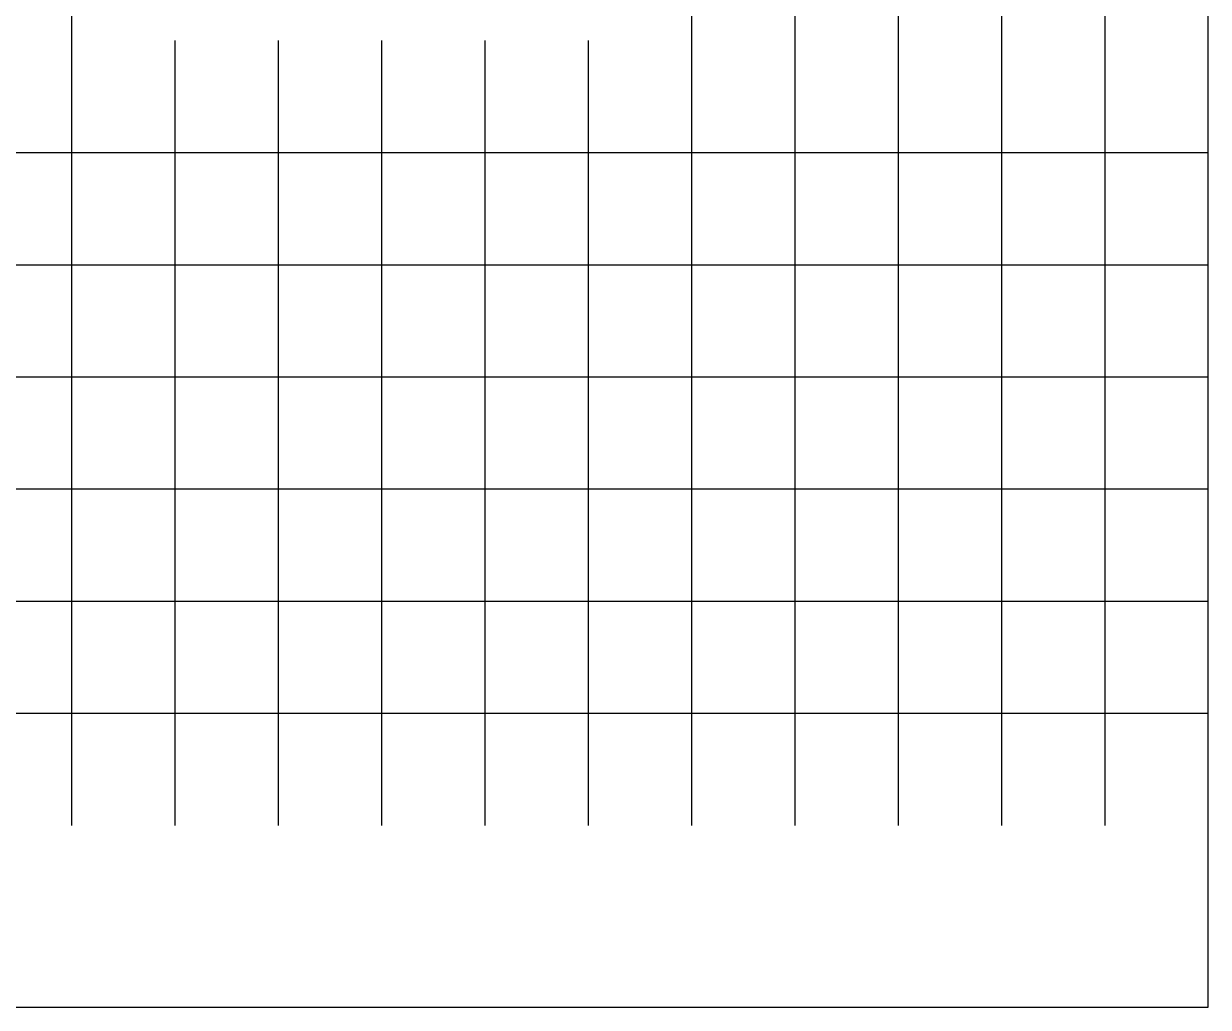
# Model space of a CAD drawing. Extents: x 0 to 304, y 0 to 158.
# Drawn here: x 67.2 to 134.2, y 0.2 to 55.9 of the extents above; entities that cross this region are included whole.
import ezdxf

# ---------------------------------------------------------------- set-up
doc = ezdxf.new("R2010")
doc.units = 0

msp = doc.modelspace()

# ---------------------------------------------------------------- linework, layer by layer
at = {"layer": '2xDUENQ T450SP30'}
for p, q in [((64.95, 48.65, 4.8), (69, 48.65, 4.8)), ((64.95, 48.65, 9.6), (69, 48.65, 9.6)), ((76.65, 48.65, 4.8), (80.7, 48.65, 4.8)), ((76.65, 48.65, 9.6), (80.7, 48.65, 9.6)), ((88.35, 48.65, 4.8), (92.4, 48.65, 4.8)), ((88.35, 48.65, 9.6), (92.4, 48.65, 9.6)), ((100.05, 48.65, 4.8), (104.1, 48.65, 4.8)), ((100.05, 48.65, 9.6), (104.1, 48.65, 9.6)), ((111.75, 48.65, 4.8), (115.8, 48.65, 4.8)), ((111.75, 48.65, 9.6), (115.8, 48.65, 9.6)), ((123.45, 48.65, 4.8), (127.5, 48.65, 4.8)), ((123.45, 48.65, 9.6), (127.5, 48.65, 9.6)), ((64.95, 42.3, 4.8), (69, 42.3, 4.8)), ((64.95, 42.3, 9.6), (69, 42.3, 9.6)), ((76.65, 42.3, 4.8), (80.7, 42.3, 4.8)), ((76.65, 42.3, 9.6), (80.7, 42.3, 9.6)), ((88.35, 42.3, 4.8), (92.4, 42.3, 4.8)), ((88.35, 42.3, 9.6), (92.4, 42.3, 9.6)), ((100.05, 42.3, 4.8), (104.1, 42.3, 4.8)), ((100.05, 42.3, 9.6), (104.1, 42.3, 9.6)), ((111.75, 42.3, 4.8), (115.8, 42.3, 4.8)), ((111.75, 42.3, 9.6), (115.8, 42.3, 9.6)), ((123.45, 42.3, 4.8), (127.5, 42.3, 4.8)), ((123.45, 42.3, 9.6), (127.5, 42.3, 9.6)), ((64.95, 35.95, 4.8), (69, 35.95, 4.8)), ((64.95, 35.95, 9.6), (69, 35.95, 9.6)), ((76.65, 35.95, 4.8), (80.7, 35.95, 4.8)), ((76.65, 35.95, 9.6), (80.7, 35.95, 9.6)), ((88.35, 35.95, 4.8), (92.4, 35.95, 4.8)), ((88.35, 35.95, 9.6), (92.4, 35.95, 9.6)), ((100.05, 35.95, 4.8), (104.1, 35.95, 4.8)), ((100.05, 35.95, 9.6), (104.1, 35.95, 9.6)), ((111.75, 35.95, 4.8), (115.8, 35.95, 4.8)), ((111.75, 35.95, 9.6), (115.8, 35.95, 9.6)), ((123.45, 35.95, 4.8), (127.5, 35.95, 4.8)), ((123.45, 35.95, 9.6), (127.5, 35.95, 9.6)), ((64.95, 29.6, 4.8), (69, 29.6, 4.8)), ((64.95, 29.6, 9.6), (69, 29.6, 9.6)), ((76.65, 29.6, 4.8), (80.7, 29.6, 4.8)), ((76.65, 29.6, 9.6), (80.7, 29.6, 9.6)), ((88.35, 29.6, 4.8), (92.4, 29.6, 4.8)), ((88.35, 29.6, 9.6), (92.4, 29.6, 9.6)), ((100.05, 29.6, 4.8), (104.1, 29.6, 4.8)), ((100.05, 29.6, 9.6), (104.1, 29.6, 9.6)), ((111.75, 29.6, 4.8), (115.8, 29.6, 4.8)), ((111.75, 29.6, 9.6), (115.8, 29.6, 9.6)), ((123.45, 29.6, 4.8), (127.5, 29.6, 4.8)), ((123.45, 29.6, 9.6), (127.5, 29.6, 9.6)), ((64.95, 23.25, 4.8), (69, 23.25, 4.8)), ((64.95, 23.25, 9.6), (69, 23.25, 9.6)), ((76.65, 23.25, 4.8), (80.7, 23.25, 4.8)), ((76.65, 23.25, 9.6), (80.7, 23.25, 9.6)), ((88.35, 23.25, 4.8), (92.4, 23.25, 4.8)), ((88.35, 23.25, 9.6), (92.4, 23.25, 9.6)), ((100.05, 23.25, 4.8), (104.1, 23.25, 4.8)), ((100.05, 23.25, 9.6), (104.1, 23.25, 9.6)), ((111.75, 23.25, 4.8), (115.8, 23.25, 4.8)), ((111.75, 23.25, 9.6), (115.8, 23.25, 9.6)), ((123.45, 23.25, 4.8), (127.5, 23.25, 4.8)), ((123.45, 23.25, 9.6), (127.5, 23.25, 9.6)), ((64.95, 16.9, 4.8), (69, 16.9, 4.8)), ((64.95, 16.9, 9.6), (69, 16.9, 9.6)), ((76.65, 16.9, 4.8), (80.7, 16.9, 4.8)), ((76.65, 16.9, 9.6), (80.7, 16.9, 9.6)), ((88.35, 16.9, 4.8), (92.4, 16.9, 4.8)), ((88.35, 16.9, 9.6), (92.4, 16.9, 9.6)), ((100.05, 16.9, 4.8), (104.1, 16.9, 4.8)), ((100.05, 16.9, 9.6), (104.1, 16.9, 9.6)), ((111.75, 16.9, 4.8), (115.8, 16.9, 4.8)), ((111.75, 16.9, 9.6), (115.8, 16.9, 9.6)), ((123.45, 16.9, 4.8), (127.5, 16.9, 4.8)), ((123.45, 16.9, 9.6), (127.5, 16.9, 9.6))]:
    msp.add_line(p, q, dxfattribs=at)
at = {"layer": '2xDUENQ T450SP50'}
for p, q in [((69, 48.65, 4.8), (69.9, 48.65, 4.8)), ((69, 48.65, 9.6), (69.9, 48.65, 9.6)), ((69.9, 48.65, 4.8), (75.75, 48.65, 4.8)), ((69.9, 48.65, 9.6), (75.75, 48.65, 9.6)), ((75.75, 48.65, 4.8), (76.65, 48.65, 4.8)), ((75.75, 48.65, 9.6), (76.65, 48.65, 9.6)), ((80.7, 48.65, 4.8), (81.6, 48.65, 4.8)), ((80.7, 48.65, 9.6), (81.6, 48.65, 9.6)), ((81.6, 48.65, 4.8), (87.45, 48.65, 4.8)), ((81.6, 48.65, 9.6), (87.45, 48.65, 9.6)), ((87.45, 48.65, 4.8), (88.35, 48.65, 4.8)), ((87.45, 48.65, 9.6), (88.35, 48.65, 9.6)), ((92.4, 48.65, 4.8), (93.3, 48.65, 4.8)), ((92.4, 48.65, 9.6), (93.3, 48.65, 9.6)), ((93.3, 48.65, 4.8), (99.15, 48.65, 4.8)), ((93.3, 48.65, 9.6), (99.15, 48.65, 9.6)), ((99.15, 48.65, 4.8), (100.05, 48.65, 4.8)), ((99.15, 48.65, 9.6), (100.05, 48.65, 9.6)), ((104.1, 48.65, 4.8), (105, 48.65, 4.8)), ((104.1, 48.65, 9.6), (105, 48.65, 9.6)), ((105, 48.65, 4.8), (110.85, 48.65, 4.8)), ((105, 48.65, 9.6), (110.85, 48.65, 9.6)), ((110.85, 48.65, 4.8), (111.75, 48.65, 4.8)), ((110.85, 48.65, 9.6), (111.75, 48.65, 9.6)), ((115.8, 48.65, 4.8), (116.7, 48.65, 4.8)), ((115.8, 48.65, 9.6), (116.7, 48.65, 9.6)), ((116.7, 48.65, 4.8), (122.55, 48.65, 4.8)), ((116.7, 48.65, 9.6), (122.55, 48.65, 9.6)), ((122.55, 48.65, 4.8), (123.45, 48.65, 4.8)), ((122.55, 48.65, 9.6), (123.45, 48.65, 9.6)), ((127.5, 48.65, 4.8), (128.4, 48.65, 4.8)), ((127.5, 48.65, 9.6), (128.4, 48.65, 9.6)), ((128.4, 48.65, 4.8), (134.25, 48.65, 4.8)), ((128.4, 48.65, 9.6), (134.25, 48.65, 9.6)), ((69, 42.3, 4.8), (69.9, 42.3, 4.8)), ((69, 42.3, 9.6), (69.9, 42.3, 9.6)), ((69.9, 42.3, 4.8), (75.75, 42.3, 4.8)), ((69.9, 42.3, 9.6), (75.75, 42.3, 9.6)), ((75.75, 42.3, 4.8), (76.65, 42.3, 4.8)), ((75.75, 42.3, 9.6), (76.65, 42.3, 9.6)), ((80.7, 42.3, 4.8), (81.6, 42.3, 4.8)), ((80.7, 42.3, 9.6), (81.6, 42.3, 9.6)), ((81.6, 42.3, 4.8), (87.45, 42.3, 4.8)), ((81.6, 42.3, 9.6), (87.45, 42.3, 9.6)), ((87.45, 42.3, 4.8), (88.35, 42.3, 4.8)), ((87.45, 42.3, 9.6), (88.35, 42.3, 9.6)), ((92.4, 42.3, 4.8), (93.3, 42.3, 4.8)), ((92.4, 42.3, 9.6), (93.3, 42.3, 9.6)), ((93.3, 42.3, 4.8), (99.15, 42.3, 4.8)), ((93.3, 42.3, 9.6), (99.15, 42.3, 9.6)), ((99.15, 42.3, 4.8), (100.05, 42.3, 4.8)), ((99.15, 42.3, 9.6), (100.05, 42.3, 9.6)), ((104.1, 42.3, 4.8), (105, 42.3, 4.8)), ((104.1, 42.3, 9.6), (105, 42.3, 9.6)), ((105, 42.3, 4.8), (110.85, 42.3, 4.8)), ((105, 42.3, 9.6), (110.85, 42.3, 9.6)), ((110.85, 42.3, 4.8), (111.75, 42.3, 4.8)), ((110.85, 42.3, 9.6), (111.75, 42.3, 9.6)), ((115.8, 42.3, 4.8), (116.7, 42.3, 4.8)), ((115.8, 42.3, 9.6), (116.7, 42.3, 9.6)), ((116.7, 42.3, 4.8), (122.55, 42.3, 4.8)), ((116.7, 42.3, 9.6), (122.55, 42.3, 9.6)), ((122.55, 42.3, 4.8), (123.45, 42.3, 4.8)), ((122.55, 42.3, 9.6), (123.45, 42.3, 9.6)), ((127.5, 42.3, 4.8), (128.4, 42.3, 4.8)), ((127.5, 42.3, 9.6), (128.4, 42.3, 9.6)), ((128.4, 42.3, 4.8), (134.25, 42.3, 4.8)), ((128.4, 42.3, 9.6), (134.25, 42.3, 9.6)), ((69, 35.95, 4.8), (69.9, 35.95, 4.8)), ((69, 35.95, 9.6), (69.9, 35.95, 9.6)), ((69.9, 35.95, 4.8), (75.75, 35.95, 4.8)), ((69.9, 35.95, 9.6), (75.75, 35.95, 9.6)), ((75.75, 35.95, 4.8), (76.65, 35.95, 4.8)), ((75.75, 35.95, 9.6), (76.65, 35.95, 9.6)), ((80.7, 35.95, 4.8), (81.6, 35.95, 4.8)), ((80.7, 35.95, 9.6), (81.6, 35.95, 9.6)), ((81.6, 35.95, 4.8), (87.45, 35.95, 4.8)), ((81.6, 35.95, 9.6), (87.45, 35.95, 9.6)), ((87.45, 35.95, 4.8), (88.35, 35.95, 4.8)), ((87.45, 35.95, 9.6), (88.35, 35.95, 9.6)), ((92.4, 35.95, 4.8), (93.3, 35.95, 4.8)), ((92.4, 35.95, 9.6), (93.3, 35.95, 9.6)), ((93.3, 35.95, 4.8), (99.15, 35.95, 4.8)), ((93.3, 35.95, 9.6), (99.15, 35.95, 9.6)), ((99.15, 35.95, 4.8), (100.05, 35.95, 4.8)), ((99.15, 35.95, 9.6), (100.05, 35.95, 9.6)), ((104.1, 35.95, 4.8), (105, 35.95, 4.8)), ((104.1, 35.95, 9.6), (105, 35.95, 9.6)), ((105, 35.95, 4.8), (110.85, 35.95, 4.8)), ((105, 35.95, 9.6), (110.85, 35.95, 9.6)), ((110.85, 35.95, 4.8), (111.75, 35.95, 4.8)), ((110.85, 35.95, 9.6), (111.75, 35.95, 9.6)), ((115.8, 35.95, 4.8), (116.7, 35.95, 4.8)), ((115.8, 35.95, 9.6), (116.7, 35.95, 9.6)), ((116.7, 35.95, 4.8), (122.55, 35.95, 4.8)), ((116.7, 35.95, 9.6), (122.55, 35.95, 9.6)), ((122.55, 35.95, 4.8), (123.45, 35.95, 4.8)), ((122.55, 35.95, 9.6), (123.45, 35.95, 9.6)), ((127.5, 35.95, 4.8), (128.4, 35.95, 4.8)), ((127.5, 35.95, 9.6), (128.4, 35.95, 9.6)), ((128.4, 35.95, 4.8), (134.25, 35.95, 4.8)), ((128.4, 35.95, 9.6), (134.25, 35.95, 9.6)), ((69, 29.6, 4.8), (69.9, 29.6, 4.8)), ((69, 29.6, 9.6), (69.9, 29.6, 9.6)), ((69.9, 29.6, 4.8), (75.75, 29.6, 4.8)), ((69.9, 29.6, 9.6), (75.75, 29.6, 9.6)), ((75.75, 29.6, 4.8), (76.65, 29.6, 4.8)), ((75.75, 29.6, 9.6), (76.65, 29.6, 9.6)), ((80.7, 29.6, 4.8), (81.6, 29.6, 4.8)), ((80.7, 29.6, 9.6), (81.6, 29.6, 9.6)), ((81.6, 29.6, 4.8), (87.45, 29.6, 4.8)), ((81.6, 29.6, 9.6), (87.45, 29.6, 9.6)), ((87.45, 29.6, 4.8), (88.35, 29.6, 4.8)), ((87.45, 29.6, 9.6), (88.35, 29.6, 9.6)), ((92.4, 29.6, 4.8), (93.3, 29.6, 4.8)), ((92.4, 29.6, 9.6), (93.3, 29.6, 9.6)), ((93.3, 29.6, 4.8), (99.15, 29.6, 4.8)), ((93.3, 29.6, 9.6), (99.15, 29.6, 9.6)), ((99.15, 29.6, 4.8), (100.05, 29.6, 4.8)), ((99.15, 29.6, 9.6), (100.05, 29.6, 9.6)), ((104.1, 29.6, 4.8), (105, 29.6, 4.8)), ((104.1, 29.6, 9.6), (105, 29.6, 9.6)), ((105, 29.6, 4.8), (110.85, 29.6, 4.8)), ((105, 29.6, 9.6), (110.85, 29.6, 9.6)), ((110.85, 29.6, 4.8), (111.75, 29.6, 4.8)), ((110.85, 29.6, 9.6), (111.75, 29.6, 9.6)), ((115.8, 29.6, 4.8), (116.7, 29.6, 4.8)), ((115.8, 29.6, 9.6), (116.7, 29.6, 9.6)), ((116.7, 29.6, 4.8), (122.55, 29.6, 4.8)), ((116.7, 29.6, 9.6), (122.55, 29.6, 9.6)), ((122.55, 29.6, 4.8), (123.45, 29.6, 4.8)), ((122.55, 29.6, 9.6), (123.45, 29.6, 9.6)), ((127.5, 29.6, 4.8), (128.4, 29.6, 4.8)), ((127.5, 29.6, 9.6), (128.4, 29.6, 9.6)), ((128.4, 29.6, 4.8), (134.25, 29.6, 4.8)), ((128.4, 29.6, 9.6), (134.25, 29.6, 9.6)), ((69, 23.25, 4.8), (69.9, 23.25, 4.8)), ((69, 23.25, 9.6), (69.9, 23.25, 9.6)), ((69.9, 23.25, 4.8), (75.75, 23.25, 4.8)), ((69.9, 23.25, 9.6), (75.75, 23.25, 9.6)), ((75.75, 23.25, 4.8), (76.65, 23.25, 4.8)), ((75.75, 23.25, 9.6), (76.65, 23.25, 9.6)), ((80.7, 23.25, 4.8), (81.6, 23.25, 4.8)), ((80.7, 23.25, 9.6), (81.6, 23.25, 9.6)), ((81.6, 23.25, 4.8), (87.45, 23.25, 4.8)), ((81.6, 23.25, 9.6), (87.45, 23.25, 9.6)), ((87.45, 23.25, 4.8), (88.35, 23.25, 4.8)), ((87.45, 23.25, 9.6), (88.35, 23.25, 9.6)), ((92.4, 23.25, 4.8), (93.3, 23.25, 4.8)), ((92.4, 23.25, 9.6), (93.3, 23.25, 9.6)), ((93.3, 23.25, 4.8), (99.15, 23.25, 4.8)), ((93.3, 23.25, 9.6), (99.15, 23.25, 9.6)), ((99.15, 23.25, 4.8), (100.05, 23.25, 4.8)), ((99.15, 23.25, 9.6), (100.05, 23.25, 9.6)), ((104.1, 23.25, 4.8), (105, 23.25, 4.8)), ((104.1, 23.25, 9.6), (105, 23.25, 9.6)), ((105, 23.25, 4.8), (110.85, 23.25, 4.8)), ((105, 23.25, 9.6), (110.85, 23.25, 9.6)), ((110.85, 23.25, 4.8), (111.75, 23.25, 4.8)), ((110.85, 23.25, 9.6), (111.75, 23.25, 9.6)), ((115.8, 23.25, 4.8), (116.7, 23.25, 4.8)), ((115.8, 23.25, 9.6), (116.7, 23.25, 9.6)), ((116.7, 23.25, 4.8), (122.55, 23.25, 4.8)), ((116.7, 23.25, 9.6), (122.55, 23.25, 9.6)), ((122.55, 23.25, 4.8), (123.45, 23.25, 4.8)), ((122.55, 23.25, 9.6), (123.45, 23.25, 9.6)), ((127.5, 23.25, 4.8), (128.4, 23.25, 4.8)), ((127.5, 23.25, 9.6), (128.4, 23.25, 9.6)), ((128.4, 23.25, 4.8), (134.25, 23.25, 4.8)), ((128.4, 23.25, 9.6), (134.25, 23.25, 9.6)), ((69, 16.9, 4.8), (69.9, 16.9, 4.8)), ((69, 16.9, 9.6), (69.9, 16.9, 9.6)), ((69.9, 16.9, 4.8), (75.75, 16.9, 4.8)), ((69.9, 16.9, 9.6), (75.75, 16.9, 9.6)), ((75.75, 16.9, 4.8), (76.65, 16.9, 4.8)), ((75.75, 16.9, 9.6), (76.65, 16.9, 9.6)), ((80.7, 16.9, 4.8), (81.6, 16.9, 4.8)), ((80.7, 16.9, 9.6), (81.6, 16.9, 9.6)), ((81.6, 16.9, 4.8), (87.45, 16.9, 4.8)), ((81.6, 16.9, 9.6), (87.45, 16.9, 9.6)), ((87.45, 16.9, 4.8), (88.35, 16.9, 4.8)), ((87.45, 16.9, 9.6), (88.35, 16.9, 9.6)), ((92.4, 16.9, 4.8), (93.3, 16.9, 4.8)), ((92.4, 16.9, 9.6), (93.3, 16.9, 9.6)), ((93.3, 16.9, 4.8), (99.15, 16.9, 4.8)), ((93.3, 16.9, 9.6), (99.15, 16.9, 9.6)), ((99.15, 16.9, 4.8), (100.05, 16.9, 4.8)), ((99.15, 16.9, 9.6), (100.05, 16.9, 9.6)), ((104.1, 16.9, 4.8), (105, 16.9, 4.8)), ((104.1, 16.9, 9.6), (105, 16.9, 9.6)), ((105, 16.9, 4.8), (110.85, 16.9, 4.8)), ((105, 16.9, 9.6), (110.85, 16.9, 9.6)), ((110.85, 16.9, 4.8), (111.75, 16.9, 4.8)), ((110.85, 16.9, 9.6), (111.75, 16.9, 9.6)), ((115.8, 16.9, 4.8), (116.7, 16.9, 4.8)), ((115.8, 16.9, 9.6), (116.7, 16.9, 9.6)), ((116.7, 16.9, 4.8), (122.55, 16.9, 4.8)), ((116.7, 16.9, 9.6), (122.55, 16.9, 9.6)), ((122.55, 16.9, 4.8), (123.45, 16.9, 4.8)), ((122.55, 16.9, 9.6), (123.45, 16.9, 9.6)), ((127.5, 16.9, 4.8), (128.4, 16.9, 4.8)), ((127.5, 16.9, 9.6), (128.4, 16.9, 9.6)), ((128.4, 16.9, 4.8), (134.25, 16.9, 4.8)), ((128.4, 16.9, 9.6), (134.25, 16.9, 9.6))]:
    msp.add_line(p, q, dxfattribs=at)
at = {"layer": 'DUENQ T250SP40'}
for p, q in [((69.9, 61.35, 4.8), (69.9, 55, 4.8)), ((69.9, 61.35, 9.6), (69.9, 55, 9.6)), ((105, 61.35, 4.8), (105, 55, 4.8)), ((105, 61.35, 9.6), (105, 55, 9.6)), ((110.85, 61.35, 4.8), (110.85, 55, 4.8)), ((110.85, 61.35, 9.6), (110.85, 55, 9.6)), ((116.7, 61.35, 4.8), (116.7, 55, 4.8)), ((116.7, 61.35, 9.6), (116.7, 55, 9.6)), ((122.55, 61.35, 4.8), (122.55, 55, 4.8)), ((122.55, 61.35, 9.6), (122.55, 55, 9.6)), ((128.4, 61.35, 4.8), (128.4, 55, 4.8)), ((128.4, 61.35, 9.6), (128.4, 55, 9.6)), ((69.9, 55, 4.8), (69.9, 48.65, 4.8)), ((69.9, 55, 9.6), (69.9, 48.65, 9.6)), ((75.75, 55, 4.8), (75.75, 48.65, 4.8)), ((75.75, 55, 9.6), (75.75, 48.65, 9.6)), ((81.6, 55, 4.8), (81.6, 48.65, 4.8)), ((81.6, 55, 9.6), (81.6, 48.65, 9.6)), ((87.45, 55, 4.8), (87.45, 48.65, 4.8)), ((87.45, 55, 9.6), (87.45, 48.65, 9.6)), ((93.3, 55, 4.8), (93.3, 48.65, 4.8)), ((93.3, 55, 9.6), (93.3, 48.65, 9.6)), ((99.15, 55, 4.8), (99.15, 48.65, 4.8)), ((99.15, 55, 9.6), (99.15, 48.65, 9.6)), ((105, 55, 4.8), (105, 48.65, 4.8)), ((105, 55, 9.6), (105, 48.65, 9.6)), ((110.85, 55, 4.8), (110.85, 48.65, 4.8)), ((110.85, 55, 9.6), (110.85, 48.65, 9.6)), ((116.7, 55, 4.8), (116.7, 48.65, 4.8)), ((116.7, 55, 9.6), (116.7, 48.65, 9.6)), ((122.55, 55, 4.8), (122.55, 48.65, 4.8)), ((122.55, 55, 9.6), (122.55, 48.65, 9.6)), ((128.4, 55, 4.8), (128.4, 48.65, 4.8)), ((128.4, 55, 9.6), (128.4, 48.65, 9.6)), ((69.9, 48.65, 4.8), (69.9, 42.3, 4.8)), ((69.9, 48.65, 9.6), (69.9, 42.3, 9.6)), ((75.75, 48.65, 4.8), (75.75, 42.3, 4.8)), ((75.75, 48.65, 9.6), (75.75, 42.3, 9.6)), ((81.6, 48.65, 4.8), (81.6, 42.3, 4.8)), ((81.6, 48.65, 9.6), (81.6, 42.3, 9.6)), ((87.45, 48.65, 4.8), (87.45, 42.3, 4.8)), ((87.45, 48.65, 9.6), (87.45, 42.3, 9.6)), ((93.3, 48.65, 4.8), (93.3, 42.3, 4.8)), ((93.3, 48.65, 9.6), (93.3, 42.3, 9.6)), ((99.15, 48.65, 4.8), (99.15, 42.3, 4.8)), ((99.15, 48.65, 9.6), (99.15, 42.3, 9.6)), ((105, 48.65, 4.8), (105, 42.3, 4.8)), ((105, 48.65, 9.6), (105, 42.3, 9.6)), ((110.85, 48.65, 4.8), (110.85, 42.3, 4.8)), ((110.85, 48.65, 9.6), (110.85, 42.3, 9.6)), ((116.7, 48.65, 4.8), (116.7, 42.3, 4.8)), ((116.7, 48.65, 9.6), (116.7, 42.3, 9.6)), ((122.55, 48.65, 4.8), (122.55, 42.3, 4.8)), ((122.55, 48.65, 9.6), (122.55, 42.3, 9.6)), ((128.4, 48.65, 4.8), (128.4, 42.3, 4.8)), ((128.4, 48.65, 9.6), (128.4, 42.3, 9.6)), ((69.9, 42.3, 4.8), (69.9, 35.95, 4.8)), ((69.9, 42.3, 9.6), (69.9, 35.95, 9.6)), ((75.75, 42.3, 4.8), (75.75, 35.95, 4.8)), ((75.75, 42.3, 9.6), (75.75, 35.95, 9.6)), ((81.6, 42.3, 4.8), (81.6, 35.95, 4.8)), ((81.6, 42.3, 9.6), (81.6, 35.95, 9.6)), ((87.45, 42.3, 4.8), (87.45, 35.95, 4.8)), ((87.45, 42.3, 9.6), (87.45, 35.95, 9.6)), ((93.3, 42.3, 4.8), (93.3, 35.95, 4.8)), ((93.3, 42.3, 9.6), (93.3, 35.95, 9.6)), ((99.15, 42.3, 4.8), (99.15, 35.95, 4.8)), ((99.15, 42.3, 9.6), (99.15, 35.95, 9.6)), ((105, 42.3, 4.8), (105, 35.95, 4.8)), ((105, 42.3, 9.6), (105, 35.95, 9.6)), ((110.85, 42.3, 4.8), (110.85, 35.95, 4.8)), ((110.85, 42.3, 9.6), (110.85, 35.95, 9.6)), ((116.7, 42.3, 4.8), (116.7, 35.95, 4.8)), ((116.7, 42.3, 9.6), (116.7, 35.95, 9.6)), ((122.55, 42.3, 4.8), (122.55, 35.95, 4.8)), ((122.55, 42.3, 9.6), (122.55, 35.95, 9.6)), ((128.4, 42.3, 4.8), (128.4, 35.95, 4.8)), ((128.4, 42.3, 9.6), (128.4, 35.95, 9.6)), ((69.9, 35.95, 4.8), (69.9, 29.6, 4.8)), ((69.9, 35.95, 9.6), (69.9, 29.6, 9.6)), ((75.75, 35.95, 4.8), (75.75, 29.6, 4.8)), ((75.75, 35.95, 9.6), (75.75, 29.6, 9.6)), ((81.6, 35.95, 4.8), (81.6, 29.6, 4.8)), ((81.6, 35.95, 9.6), (81.6, 29.6, 9.6)), ((87.45, 35.95, 4.8), (87.45, 29.6, 4.8)), ((87.45, 35.95, 9.6), (87.45, 29.6, 9.6)), ((93.3, 35.95, 4.8), (93.3, 29.6, 4.8)), ((93.3, 35.95, 9.6), (93.3, 29.6, 9.6)), ((99.15, 35.95, 4.8), (99.15, 29.6, 4.8)), ((99.15, 35.95, 9.6), (99.15, 29.6, 9.6)), ((105, 35.95, 4.8), (105, 29.6, 4.8)), ((105, 35.95, 9.6), (105, 29.6, 9.6)), ((110.85, 35.95, 4.8), (110.85, 29.6, 4.8)), ((110.85, 35.95, 9.6), (110.85, 29.6, 9.6)), ((116.7, 35.95, 4.8), (116.7, 29.6, 4.8)), ((116.7, 35.95, 9.6), (116.7, 29.6, 9.6)), ((122.55, 35.95, 4.8), (122.55, 29.6, 4.8)), ((122.55, 35.95, 9.6), (122.55, 29.6, 9.6)), ((128.4, 35.95, 4.8), (128.4, 29.6, 4.8)), ((128.4, 35.95, 9.6), (128.4, 29.6, 9.6)), ((69.9, 29.6, 4.8), (69.9, 23.25, 4.8)), ((69.9, 29.6, 9.6), (69.9, 23.25, 9.6)), ((75.75, 29.6, 4.8), (75.75, 23.25, 4.8)), ((75.75, 29.6, 9.6), (75.75, 23.25, 9.6)), ((81.6, 29.6, 4.8), (81.6, 23.25, 4.8)), ((81.6, 29.6, 9.6), (81.6, 23.25, 9.6)), ((87.45, 29.6, 4.8), (87.45, 23.25, 4.8)), ((87.45, 29.6, 9.6), (87.45, 23.25, 9.6)), ((93.3, 29.6, 4.8), (93.3, 23.25, 4.8)), ((93.3, 29.6, 9.6), (93.3, 23.25, 9.6)), ((99.15, 29.6, 4.8), (99.15, 23.25, 4.8)), ((99.15, 29.6, 9.6), (99.15, 23.25, 9.6)), ((105, 29.6, 4.8), (105, 23.25, 4.8)), ((105, 29.6, 9.6), (105, 23.25, 9.6)), ((110.85, 29.6, 4.8), (110.85, 23.25, 4.8)), ((110.85, 29.6, 9.6), (110.85, 23.25, 9.6)), ((116.7, 29.6, 4.8), (116.7, 23.25, 4.8)), ((116.7, 29.6, 9.6), (116.7, 23.25, 9.6)), ((122.55, 29.6, 4.8), (122.55, 23.25, 4.8)), ((122.55, 29.6, 9.6), (122.55, 23.25, 9.6)), ((128.4, 29.6, 4.8), (128.4, 23.25, 4.8)), ((128.4, 29.6, 9.6), (128.4, 23.25, 9.6)), ((69.9, 23.25, 4.8), (69.9, 16.9, 4.8)), ((69.9, 23.25, 9.6), (69.9, 16.9, 9.6)), ((75.75, 23.25, 4.8), (75.75, 16.9, 4.8)), ((75.75, 23.25, 9.6), (75.75, 16.9, 9.6)), ((81.6, 23.25, 4.8), (81.6, 16.9, 4.8)), ((81.6, 23.25, 9.6), (81.6, 16.9, 9.6)), ((87.45, 23.25, 4.8), (87.45, 16.9, 4.8)), ((87.45, 23.25, 9.6), (87.45, 16.9, 9.6)), ((93.3, 23.25, 4.8), (93.3, 16.9, 4.8)), ((93.3, 23.25, 9.6), (93.3, 16.9, 9.6)), ((99.15, 23.25, 4.8), (99.15, 16.9, 4.8)), ((99.15, 23.25, 9.6), (99.15, 16.9, 9.6)), ((105, 23.25, 4.8), (105, 16.9, 4.8)), ((105, 23.25, 9.6), (105, 16.9, 9.6)), ((110.85, 23.25, 4.8), (110.85, 16.9, 4.8)), ((110.85, 23.25, 9.6), (110.85, 16.9, 9.6)), ((116.7, 23.25, 4.8), (116.7, 16.9, 4.8)), ((116.7, 23.25, 9.6), (116.7, 16.9, 9.6)), ((122.55, 23.25, 4.8), (122.55, 16.9, 4.8)), ((122.55, 23.25, 9.6), (122.55, 16.9, 9.6)), ((128.4, 23.25, 4.8), (128.4, 16.9, 4.8)), ((128.4, 23.25, 9.6), (128.4, 16.9, 9.6)), ((69.9, 16.9, 4.8), (69.9, 10.55, 4.8)), ((69.9, 16.9, 9.6), (69.9, 10.55, 9.6)), ((75.75, 16.9, 4.8), (75.75, 10.55, 4.8)), ((75.75, 16.9, 9.6), (75.75, 10.55, 9.6)), ((81.6, 16.9, 4.8), (81.6, 10.55, 4.8)), ((81.6, 16.9, 9.6), (81.6, 10.55, 9.6)), ((87.45, 16.9, 4.8), (87.45, 10.55, 4.8)), ((87.45, 16.9, 9.6), (87.45, 10.55, 9.6)), ((93.3, 16.9, 4.8), (93.3, 10.55, 4.8)), ((93.3, 16.9, 9.6), (93.3, 10.55, 9.6)), ((99.15, 16.9, 4.8), (99.15, 10.55, 4.8)), ((99.15, 16.9, 9.6), (99.15, 10.55, 9.6)), ((105, 16.9, 4.8), (105, 10.55, 4.8)), ((105, 16.9, 9.6), (105, 10.55, 9.6)), ((110.85, 16.9, 4.8), (110.85, 10.55, 4.8)), ((110.85, 16.9, 9.6), (110.85, 10.55, 9.6)), ((116.7, 16.9, 4.8), (116.7, 10.55, 4.8)), ((116.7, 16.9, 9.6), (116.7, 10.55, 9.6)), ((122.55, 16.9, 4.8), (122.55, 10.55, 4.8)), ((122.55, 16.9, 9.6), (122.55, 10.55, 9.6)), ((128.4, 16.9, 4.8), (128.4, 10.55, 4.8)), ((128.4, 16.9, 9.6), (128.4, 10.55, 9.6))]:
    msp.add_line(p, q, dxfattribs=at)
at = {"layer": 'QRO 200x5 K'}
for p, q in [((134.25, 55), (134.25, 55, 4.8)), ((134.25, 55, 4.8), (134.25, 55, 9.6)), ((134.25, 48.65), (134.25, 48.65, 4.8)), ((134.25, 48.65, 4.8), (134.25, 48.65, 9.6)), ((134.25, 42.3), (134.25, 42.3, 4.8)), ((134.25, 42.3, 4.8), (134.25, 42.3, 9.6)), ((134.25, 35.95), (134.25, 35.95, 4.8)), ((134.25, 35.95, 4.8), (134.25, 35.95, 9.6)), ((134.25, 29.6), (134.25, 29.6, 4.8)), ((134.25, 29.6, 4.8), (134.25, 29.6, 9.6)), ((134.25, 23.25), (134.25, 23.25, 4.8)), ((134.25, 23.25, 4.8), (134.25, 23.25, 9.6)), ((134.25, 16.9), (134.25, 16.9, 4.8)), ((134.25, 16.9, 4.8), (134.25, 16.9, 9.6)), ((134.25, 10.55), (134.25, 10.55, 4.8)), ((134.25, 10.55, 4.8), (134.25, 10.55, 9.6)), ((134.25, 0.25), (134.25, 0.25, 4.8)), ((134.25, 0.25, 4.8), (134.25, 0.25, 9.6))]:
    msp.add_line(p, q, dxfattribs=at)
at = {"layer": 'RRO 200x300x6'}
for p, q in [((69.9, 55), (69.9, 55, 4.8)), ((69.9, 55, 4.8), (69.9, 55, 9.6)), ((75.75, 55), (75.75, 55, 4.8)), ((75.75, 55, 4.8), (75.75, 55, 9.6)), ((81.6, 55), (81.6, 55, 4.8)), ((81.6, 55, 4.8), (81.6, 55, 9.6)), ((87.45, 55), (87.45, 55, 4.8)), ((87.45, 55, 4.8), (87.45, 55, 9.6)), ((93.3, 55), (93.3, 55, 4.8)), ((93.3, 55, 4.8), (93.3, 55, 9.6)), ((99.15, 55), (99.15, 55, 4.8)), ((99.15, 55, 4.8), (99.15, 55, 9.6)), ((105, 55), (105, 55, 4.8)), ((105, 55, 4.8), (105, 55, 9.6)), ((110.85, 55), (110.85, 55, 4.8)), ((110.85, 55, 4.8), (110.85, 55, 9.6)), ((116.7, 55), (116.7, 55, 4.8)), ((116.7, 55, 4.8), (116.7, 55, 9.6)), ((122.55, 55), (122.55, 55, 4.8)), ((122.55, 55, 4.8), (122.55, 55, 9.6)), ((128.4, 55), (128.4, 55, 4.8)), ((128.4, 55, 4.8), (128.4, 55, 9.6)), ((69.9, 48.65), (69.9, 48.65, 4.8)), ((69.9, 48.65, 4.8), (69.9, 48.65, 9.6)), ((75.75, 48.65), (75.75, 48.65, 4.8)), ((75.75, 48.65, 4.8), (75.75, 48.65, 9.6)), ((81.6, 48.65), (81.6, 48.65, 4.8)), ((81.6, 48.65, 4.8), (81.6, 48.65, 9.6)), ((87.45, 48.65), (87.45, 48.65, 4.8)), ((87.45, 48.65, 4.8), (87.45, 48.65, 9.6)), ((93.3, 48.65), (93.3, 48.65, 4.8)), ((93.3, 48.65, 4.8), (93.3, 48.65, 9.6)), ((99.15, 48.65), (99.15, 48.65, 4.8)), ((99.15, 48.65, 4.8), (99.15, 48.65, 9.6)), ((105, 48.65), (105, 48.65, 4.8)), ((105, 48.65, 4.8), (105, 48.65, 9.6)), ((110.85, 48.65), (110.85, 48.65, 4.8)), ((110.85, 48.65, 4.8), (110.85, 48.65, 9.6)), ((116.7, 48.65), (116.7, 48.65, 4.8)), ((116.7, 48.65, 4.8), (116.7, 48.65, 9.6)), ((122.55, 48.65), (122.55, 48.65, 4.8)), ((122.55, 48.65, 4.8), (122.55, 48.65, 9.6)), ((128.4, 48.65), (128.4, 48.65, 4.8)), ((128.4, 48.65, 4.8), (128.4, 48.65, 9.6)), ((69.9, 42.3), (69.9, 42.3, 4.8)), ((69.9, 42.3, 4.8), (69.9, 42.3, 9.6)), ((75.75, 42.3), (75.75, 42.3, 4.8)), ((75.75, 42.3, 4.8), (75.75, 42.3, 9.6)), ((81.6, 42.3), (81.6, 42.3, 4.8)), ((81.6, 42.3, 4.8), (81.6, 42.3, 9.6)), ((87.45, 42.3), (87.45, 42.3, 4.8)), ((87.45, 42.3, 4.8), (87.45, 42.3, 9.6)), ((93.3, 42.3), (93.3, 42.3, 4.8)), ((93.3, 42.3, 4.8), (93.3, 42.3, 9.6)), ((99.15, 42.3), (99.15, 42.3, 4.8)), ((99.15, 42.3, 4.8), (99.15, 42.3, 9.6)), ((105, 42.3), (105, 42.3, 4.8)), ((105, 42.3, 4.8), (105, 42.3, 9.6)), ((110.85, 42.3), (110.85, 42.3, 4.8)), ((110.85, 42.3, 4.8), (110.85, 42.3, 9.6)), ((116.7, 42.3), (116.7, 42.3, 4.8)), ((116.7, 42.3, 4.8), (116.7, 42.3, 9.6)), ((122.55, 42.3), (122.55, 42.3, 4.8)), ((122.55, 42.3, 4.8), (122.55, 42.3, 9.6)), ((128.4, 42.3), (128.4, 42.3, 4.8)), ((128.4, 42.3, 4.8), (128.4, 42.3, 9.6)), ((69.9, 35.95), (69.9, 35.95, 4.8)), ((69.9, 35.95, 4.8), (69.9, 35.95, 9.6)), ((75.75, 35.95), (75.75, 35.95, 4.8)), ((75.75, 35.95, 4.8), (75.75, 35.95, 9.6)), ((81.6, 35.95), (81.6, 35.95, 4.8)), ((81.6, 35.95, 4.8), (81.6, 35.95, 9.6)), ((87.45, 35.95), (87.45, 35.95, 4.8)), ((87.45, 35.95, 4.8), (87.45, 35.95, 9.6)), ((93.3, 35.95), (93.3, 35.95, 4.8)), ((93.3, 35.95, 4.8), (93.3, 35.95, 9.6)), ((99.15, 35.95), (99.15, 35.95, 4.8)), ((99.15, 35.95, 4.8), (99.15, 35.95, 9.6)), ((105, 35.95), (105, 35.95, 4.8)), ((105, 35.95, 4.8), (105, 35.95, 9.6)), ((110.85, 35.95), (110.85, 35.95, 4.8)), ((110.85, 35.95, 4.8), (110.85, 35.95, 9.6)), ((116.7, 35.95), (116.7, 35.95, 4.8)), ((116.7, 35.95, 4.8), (116.7, 35.95, 9.6)), ((122.55, 35.95), (122.55, 35.95, 4.8)), ((122.55, 35.95, 4.8), (122.55, 35.95, 9.6)), ((128.4, 35.95), (128.4, 35.95, 4.8)), ((128.4, 35.95, 4.8), (128.4, 35.95, 9.6)), ((69.9, 29.6), (69.9, 29.6, 4.8)), ((69.9, 29.6, 4.8), (69.9, 29.6, 9.6)), ((75.75, 29.6), (75.75, 29.6, 4.8)), ((75.75, 29.6, 4.8), (75.75, 29.6, 9.6)), ((81.6, 29.6), (81.6, 29.6, 4.8)), ((81.6, 29.6, 4.8), (81.6, 29.6, 9.6)), ((87.45, 29.6), (87.45, 29.6, 4.8)), ((87.45, 29.6, 4.8), (87.45, 29.6, 9.6)), ((93.3, 29.6), (93.3, 29.6, 4.8)), ((93.3, 29.6, 4.8), (93.3, 29.6, 9.6)), ((99.15, 29.6), (99.15, 29.6, 4.8)), ((99.15, 29.6, 4.8), (99.15, 29.6, 9.6)), ((105, 29.6), (105, 29.6, 4.8)), ((105, 29.6, 4.8), (105, 29.6, 9.6)), ((110.85, 29.6), (110.85, 29.6, 4.8)), ((110.85, 29.6, 4.8), (110.85, 29.6, 9.6)), ((116.7, 29.6), (116.7, 29.6, 4.8)), ((116.7, 29.6, 4.8), (116.7, 29.6, 9.6)), ((122.55, 29.6), (122.55, 29.6, 4.8)), ((122.55, 29.6, 4.8), (122.55, 29.6, 9.6)), ((128.4, 29.6), (128.4, 29.6, 4.8)), ((128.4, 29.6, 4.8), (128.4, 29.6, 9.6)), ((69.9, 23.25), (69.9, 23.25, 4.8)), ((69.9, 23.25, 4.8), (69.9, 23.25, 9.6)), ((75.75, 23.25), (75.75, 23.25, 4.8)), ((75.75, 23.25, 4.8), (75.75, 23.25, 9.6)), ((81.6, 23.25), (81.6, 23.25, 4.8)), ((81.6, 23.25, 4.8), (81.6, 23.25, 9.6)), ((87.45, 23.25), (87.45, 23.25, 4.8)), ((87.45, 23.25, 4.8), (87.45, 23.25, 9.6)), ((93.3, 23.25), (93.3, 23.25, 4.8)), ((93.3, 23.25, 4.8), (93.3, 23.25, 9.6)), ((99.15, 23.25), (99.15, 23.25, 4.8)), ((99.15, 23.25, 4.8), (99.15, 23.25, 9.6)), ((105, 23.25), (105, 23.25, 4.8)), ((105, 23.25, 4.8), (105, 23.25, 9.6)), ((110.85, 23.25), (110.85, 23.25, 4.8)), ((110.85, 23.25, 4.8), (110.85, 23.25, 9.6)), ((116.7, 23.25), (116.7, 23.25, 4.8)), ((116.7, 23.25, 4.8), (116.7, 23.25, 9.6)), ((122.55, 23.25), (122.55, 23.25, 4.8)), ((122.55, 23.25, 4.8), (122.55, 23.25, 9.6)), ((128.4, 23.25), (128.4, 23.25, 4.8)), ((128.4, 23.25, 4.8), (128.4, 23.25, 9.6)), ((69.9, 16.9), (69.9, 16.9, 4.8)), ((69.9, 16.9, 4.8), (69.9, 16.9, 9.6)), ((75.75, 16.9), (75.75, 16.9, 4.8)), ((75.75, 16.9, 4.8), (75.75, 16.9, 9.6)), ((81.6, 16.9), (81.6, 16.9, 4.8)), ((81.6, 16.9, 4.8), (81.6, 16.9, 9.6)), ((87.45, 16.9), (87.45, 16.9, 4.8)), ((87.45, 16.9, 4.8), (87.45, 16.9, 9.6)), ((93.3, 16.9), (93.3, 16.9, 4.8)), ((93.3, 16.9, 4.8), (93.3, 16.9, 9.6)), ((99.15, 16.9), (99.15, 16.9, 4.8)), ((99.15, 16.9, 4.8), (99.15, 16.9, 9.6)), ((105, 16.9), (105, 16.9, 4.8)), ((105, 16.9, 4.8), (105, 16.9, 9.6)), ((110.85, 16.9), (110.85, 16.9, 4.8)), ((110.85, 16.9, 4.8), (110.85, 16.9, 9.6)), ((116.7, 16.9), (116.7, 16.9, 4.8)), ((116.7, 16.9, 4.8), (116.7, 16.9, 9.6)), ((122.55, 16.9), (122.55, 16.9, 4.8)), ((122.55, 16.9, 4.8), (122.55, 16.9, 9.6)), ((128.4, 16.9), (128.4, 16.9, 4.8)), ((128.4, 16.9, 4.8), (128.4, 16.9, 9.6)), ((69.9, 10.55), (69.9, 10.55, 4.8)), ((69.9, 10.55, 4.8), (69.9, 10.55, 9.6)), ((75.75, 10.55), (75.75, 10.55, 4.8)), ((75.75, 10.55, 4.8), (75.75, 10.55, 9.6)), ((81.6, 10.55), (81.6, 10.55, 4.8)), ((81.6, 10.55, 4.8), (81.6, 10.55, 9.6)), ((87.45, 10.55), (87.45, 10.55, 4.8)), ((87.45, 10.55, 4.8), (87.45, 10.55, 9.6)), ((93.3, 10.55), (93.3, 10.55, 4.8)), ((93.3, 10.55, 4.8), (93.3, 10.55, 9.6)), ((99.15, 10.55), (99.15, 10.55, 4.8)), ((99.15, 10.55, 4.8), (99.15, 10.55, 9.6)), ((105, 10.55), (105, 10.55, 4.8)), ((105, 10.55, 4.8), (105, 10.55, 9.6)), ((110.85, 10.55), (110.85, 10.55, 4.8)), ((110.85, 10.55, 4.8), (110.85, 10.55, 9.6)), ((116.7, 10.55), (116.7, 10.55, 4.8)), ((116.7, 10.55, 4.8), (116.7, 10.55, 9.6)), ((122.55, 10.55), (122.55, 10.55, 4.8)), ((122.55, 10.55, 4.8), (122.55, 10.55, 9.6)), ((128.4, 10.55), (128.4, 10.55, 4.8)), ((128.4, 10.55, 4.8), (128.4, 10.55, 9.6)), ((128.4, 0.25), (128.4, 0.25, 4.8)), ((128.4, 0.25, 4.8), (128.4, 0.25, 9.6))]:
    msp.add_line(p, q, dxfattribs=at)
at = {"layer": 'shell'}
for points in [[(0.15, 106, 4.8), (0.15, 0.25, 4.8), (134.25, 0.25, 4.8), (134.25, 106, 4.8)], [(0.15, 106, 9.6), (0.15, 0.25, 9.6), (134.25, 0.25, 9.6), (134.25, 106, 9.6)]]:
    msp.add_3dface(points, dxfattribs=at)

doc.saveas('drawing.dxf')
